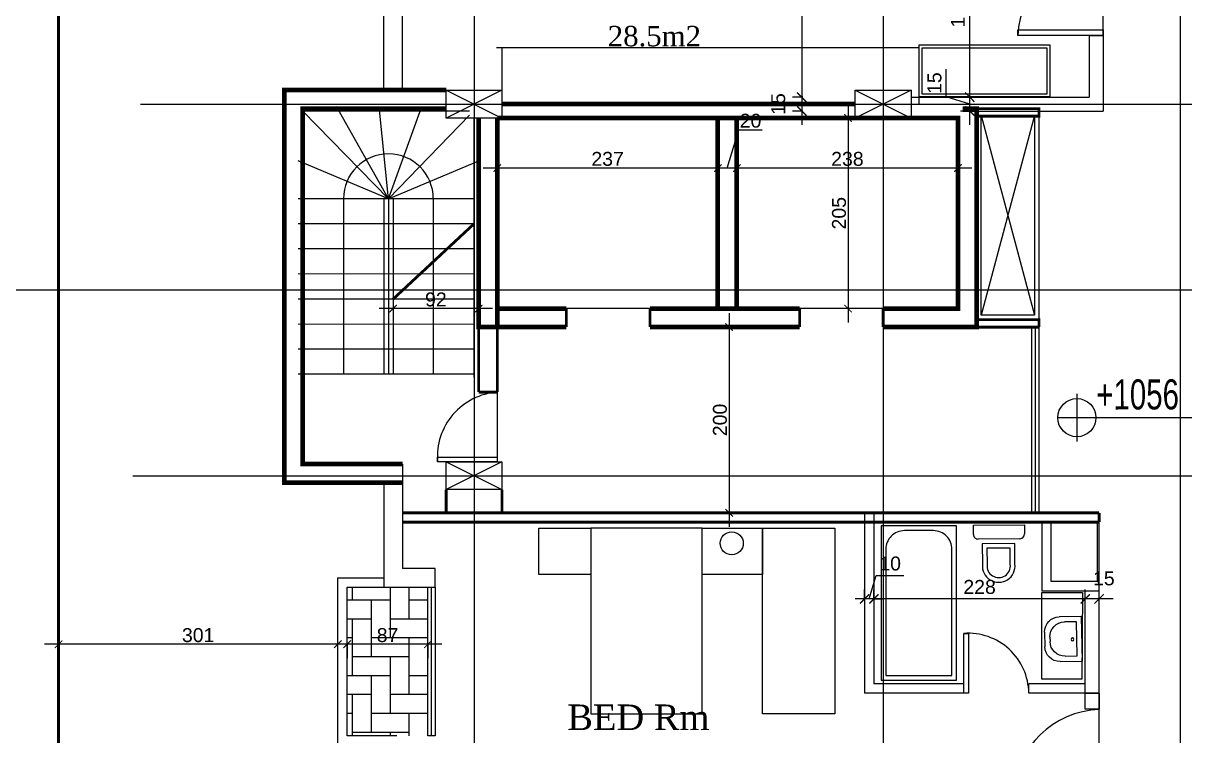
# Model space of a CAD drawing. Extents: x 250879 to 348495, y -51522 to -9360.
# Drawn here: x 302470 to 303721, y -42452 to -41685 of the extents above; entities that cross this region are included whole.
import ezdxf

# ---------------------------------------------------------------- set-up
doc = ezdxf.new("R2010")
doc.units = 0
doc.layers.get('0').update_dxf_attribs({"linetype": 'CONTINUOUS'})
doc.layers.get('DEFPOINTS').update_dxf_attribs({"color": 9, "linetype": 'CONTINUOUS'})
for name, color, linetype in [('AXIS', 1, 'CONTINUOUS'), ('COLUMN', 5, 'CONTINUOUS'), ('FURNITURE', 4, 'CONTINUOUS'), ('HATCH', 8, 'CONTINUOUS'), ('TEXT', 3, 'CONTINUOUS'), ('WALL', 7, 'CONTINUOUS'), ('WALL1', 2, 'CONTINUOUS')]:
    doc.layers.add(name, color=color, linetype=linetype)
doc.styles.get("Standard").update_dxf_attribs({"font": 'sanss___.ttf', "height": 15})
doc.styles.add('style2', font='romantic.ttf', dxfattribs={"height": 50})
doc.dimstyles.get("Standard").update_dxf_attribs({"dimtxt": 15, "dimasz": 10, "dimexe": 10, "dimexo": 30, "dimgap": 5, "dimtad": 1, "dimdec": 0, "dimdsep": 46, "dimtxsty": 'Standard', "dimblk1": 'ARCHTICK', "dimblk2": 'ARCHTICK', "dimsah": 1, "dimcen": 2.5, "dimdle": 15, "dimclrd": 3, "dimclre": 3, "dimclrt": 3, "dimazin": 0, "dimtfac": 1, "dimtdec": 0, "dimtmove": 2, "dimatfit": 2, "dimldrblk": 'ARCHTICK', "dimfxl": 1.0455, "dimfxlon": 1, "dimtolj": 1, "dimtzin": 0, "dimarcsym": 0})
doc.dimstyles.new('STANDARD$0', dxfattribs={"dimscale": 0, "dimtxt": 12, "dimasz": 8, "dimexe": 15, "dimexo": 0.0625, "dimgap": 2, "dimtad": 1, "dimdec": 0, "dimzin": 0, "dimdsep": 46, "dimtxsty": 'Standard', "dimblk1": 'ARCHTICK', "dimblk2": 'ARCHTICK', "dimsah": 1, "dimcen": 0.09, "dimdle": 15, "dimclrd": 3, "dimclre": 3, "dimclrt": 3, "dimazin": 0, "dimtfac": 1, "dimtdec": 0, "dimtofl": 0, "dimtmove": 1, "dimatfit": 3, "dimldrblk": 'ARCHTICK', "dimfxl": 1.0455, "dimfxlon": 1, "dimtolj": 1, "dimtzin": 0, "dimarcsym": 0})

# ---------------------------------------------------------------- blocks, each defined once
blk = doc.blocks.new('_ARCHTICK')
at = {"color": 0, "linetype": 'ByBlock', "const_width": 0.15}
blk.add_lwpolyline([(-0.5, -0.5), (0.5, 0.5)], dxfattribs=at)
blk = doc.blocks.new('*D2072')
at = {"layer": 'DEFPOINTS', "color": 0, "linetype": 'ByBlock', "ltscale": 3, "transparency": 16777216}
for p in [(303489.2, -41764.5), (303489.4, -41764.5), (303489.4, -41779.5)]:
    blk.add_point(p, dxfattribs=at)
at = {"layer": 'WALL1', "color": 3, "linetype": 'ByBlock', "lineweight": -2, "ltscale": 3, "transparency": 16777216}
for p, q in [((303464, -41764.4), (303464, -41734.5)), ((303489.2, -41794.5), (303489.2, -41749.5)), ((303489.2, -41772), (303464, -41764.4)), ((303489.2, -41764.5), (303479.2, -41764.5)), ((303489.2, -41779.5), (303479.2, -41779.5))]:
    blk.add_line(p, q, dxfattribs=at)
at = {"layer": 'WALL1', "color": 3, "linetype": 'ByBlock', "lineweight": -2, "ltscale": 3, "transparency": 16777216, "xscale": 10, "yscale": 10, "zscale": 10}
for p, rotation in [((303489.2, -41764.5), 90), ((303489.2, -41779.5), 270)]:
    blk.add_blockref('_ARCHTICK', p, dxfattribs=dict(at, rotation=rotation))
at = {"layer": 'WALL1', "color": 3, "linetype": 'ByBlock', "ltscale": 3, "transparency": 16777216, "insert": (303451.3, -41749.5), "char_height": 15, "attachment_point": 5, "rotation": 90}
blk.add_mtext('\\A1;15', dxfattribs=at)
blk = doc.blocks.new('*D2073')
at = {"layer": 'DEFPOINTS', "color": 0, "linetype": 'ByBlock', "ltscale": 3, "transparency": 16777216}
for p in [(303460.3, -41579.6), (303489.2, -41579.6), (303489.4, -41764.5)]:
    blk.add_point(p, dxfattribs=at)
at = {"layer": 'WALL1', "color": 3, "linetype": 'ByBlock', "lineweight": -2, "ltscale": 3, "transparency": 16777216}
for p, q in [((303489.2, -41779.5), (303489.2, -41564.6)), ((303489.2, -41579.6), (303499.2, -41579.6)), ((303489.2, -41764.5), (303479.2, -41764.5))]:
    blk.add_line(p, q, dxfattribs=at)
at = {"layer": 'WALL1', "color": 3, "linetype": 'ByBlock', "lineweight": -2, "ltscale": 3, "transparency": 16777216, "xscale": 10, "yscale": 10, "zscale": 10}
for p, rotation in [((303489.2, -41579.6), 90), ((303489.2, -41764.5), 270)]:
    blk.add_blockref('_ARCHTICK', p, dxfattribs=dict(at, rotation=rotation))
at = {"layer": 'WALL1', "color": 3, "linetype": 'ByBlock', "ltscale": 3, "transparency": 16777216, "insert": (303476.5, -41672.1), "char_height": 15, "attachment_point": 5, "rotation": 90}
blk.add_mtext('\\A1;185', dxfattribs=at)
blk = doc.blocks.new('*D2092')
at = {"layer": 'DEFPOINTS', "color": 0, "linetype": 'ByBlock', "ltscale": 3, "transparency": 16777216}
for p in [(303328.9, -41379.5), (303308.3, -41764.5), (303345.5, -41764.5)]:
    blk.add_point(p, dxfattribs=at)
at = {"layer": 'WALL1', "color": 3, "linetype": 'ByBlock', "lineweight": -2, "ltscale": 3, "transparency": 16777216}
for p, q in [((303308.3, -41364.5), (303308.3, -41779.5)), ((303308.3, -41379.5), (303298.3, -41379.5)), ((303309.4, -41764.5), (303298.3, -41764.5))]:
    blk.add_line(p, q, dxfattribs=at)
at = {"layer": 'WALL1', "color": 3, "linetype": 'ByBlock', "lineweight": -2, "ltscale": 3, "transparency": 16777216, "xscale": 10, "yscale": 10, "zscale": 10}
for p, rotation in [((303308.3, -41379.5), 90), ((303308.3, -41764.5), 270)]:
    blk.add_blockref('_ARCHTICK', p, dxfattribs=dict(at, rotation=rotation))
at = {"layer": 'WALL1', "color": 3, "linetype": 'ByBlock', "ltscale": 3, "transparency": 16777216, "insert": (303295.6, -41572), "char_height": 15, "attachment_point": 5, "rotation": 90}
blk.add_mtext('\\A1;385', dxfattribs=at)
blk = doc.blocks.new('*D2093')
at = {"layer": 'DEFPOINTS', "color": 0, "linetype": 'ByBlock', "ltscale": 3, "transparency": 16777216}
for p in [(303345.5, -41764.5), (303308.3, -41779.5), (303345.5, -41779.5)]:
    blk.add_point(p, dxfattribs=at)
at = {"layer": 'WALL1', "color": 3, "linetype": 'ByBlock', "lineweight": -2, "ltscale": 3, "transparency": 16777216}
for p, q in [((303308.3, -41749.5), (303308.3, -41794.5)), ((303309.4, -41764.5), (303298.3, -41764.5)), ((303309.4, -41779.5), (303298.3, -41779.5))]:
    blk.add_line(p, q, dxfattribs=at)
at = {"layer": 'WALL1', "color": 3, "linetype": 'ByBlock', "lineweight": -2, "ltscale": 3, "transparency": 16777216, "xscale": 10, "yscale": 10, "zscale": 10}
for p, rotation in [((303308.3, -41764.5), 90), ((303308.3, -41779.5), 270)]:
    blk.add_blockref('_ARCHTICK', p, dxfattribs=dict(at, rotation=rotation))
at = {"layer": 'WALL1', "color": 3, "linetype": 'ByBlock', "ltscale": 3, "transparency": 16777216, "insert": (303283.1, -41772), "char_height": 15, "attachment_point": 5, "rotation": 90}
blk.add_mtext('\\A1;15', dxfattribs=at)
blk = doc.blocks.new('site77')
at = {"layer": 'WALL', "linetype": 'Continuous', "const_width": 3}
blk.add_lwpolyline([(159633.4, -32835.7), (157318.4, -32835.7), (157318.4, -36546.7), (159235.4, -36546.7)], dxfattribs=at)
blk = doc.blocks.new('*D2102')
at = {"layer": 'DEFPOINTS', "color": 0, "linetype": 'Continuous', "ltscale": 3, "transparency": 16777216}
for p in [(303348.2, -41787), (303358.2, -41992.1), (303375.3, -41992.1)]:
    blk.add_point(p, dxfattribs=at)
at = {"layer": 'WALL', "color": 3, "linetype": 'Continuous', "lineweight": -2, "ltscale": 3, "transparency": 16777216}
for p, q in [((303358.2, -41772), (303358.2, -42007.1)), ((303348.2, -41787), (303373.2, -41787)), ((303368.2, -41992.1), (303343.2, -41992.1))]:
    blk.add_line(p, q, dxfattribs=at)
at = {"layer": 'WALL', "color": 3, "linetype": 'Continuous', "lineweight": -2, "ltscale": 3, "transparency": 16777216, "xscale": 8, "yscale": 8, "zscale": 8}
for p, rotation in [((303358.2, -41787), 90), ((303358.2, -41992.1), 270)]:
    blk.add_blockref('_ARCHTICK', p, dxfattribs=dict(at, rotation=rotation))
at = {"layer": 'WALL', "color": 3, "linetype": 'Continuous', "ltscale": 3, "transparency": 16777216, "insert": (303348.5, -41889.5), "char_height": 15, "attachment_point": 5, "rotation": 90}
blk.add_mtext('\\A1;205', dxfattribs=at)
blk = doc.blocks.new('COLUMN')
at = {"layer": 'AXIS'}
for p, q in [((236924.7, -9644.3), (236984.7, -9674.3)), ((236984.7, -9644.3), (236924.7, -9674.3))]:
    blk.add_line(p, q, dxfattribs=at)
at = {"layer": 'COLUMN'}
blk.add_lwpolyline([(236924.7, -9644.3), (236984.7, -9644.3), (236984.7, -9674.3), (236924.7, -9674.3)], close=True, dxfattribs=at)
blk = doc.blocks.new('*D1635')
at = {"layer": 'DEFPOINTS', "color": 0, "linetype": 'Continuous', "transparency": 16777216}
for p in [(303230.1, -42012.1), (303230.1, -42212), (303230.1, -42212)]:
    blk.add_point(p, dxfattribs=at)
at = {"layer": 'WALL', "color": 3, "linetype": 'Continuous', "lineweight": -2, "transparency": 16777216}
for p, q in [((303230.1, -41997.1), (303230.1, -42227)), ((303230.1, -42012.1), (303215.1, -42012.1)), ((303230.1, -42212), (303215.1, -42212))]:
    blk.add_line(p, q, dxfattribs=at)
at = {"layer": 'WALL', "color": 3, "linetype": 'Continuous', "lineweight": -2, "transparency": 16777216, "xscale": 8, "yscale": 8, "zscale": 8}
for p, rotation in [((303230.1, -42012.1), 90), ((303230.1, -42212), 270)]:
    blk.add_blockref('_ARCHTICK', p, dxfattribs=dict(at, rotation=rotation))
at = {"layer": 'WALL', "color": 3, "linetype": 'Continuous', "transparency": 16777216, "insert": (303220.3, -42112), "char_height": 15, "attachment_point": 5, "rotation": 90}
blk.add_mtext('\\A1;200', dxfattribs=at)
blk = doc.blocks.new('HWB')
at = {"layer": 'FURNITURE'}
for p, q in [((-0.6, 0), (0, 0)), ((-0.6, -0.3), (-0.6, 0)), ((0, 0), (0, -0.3)), ((-0.53, -0.07), (-0.07, -0.07)), ((-0.53, -0.23), (-0.53, -0.07)), ((-0.07, -0.07), (-0.07, -0.23)), ((-0.27, -0.43), (-0.33, -0.43)), ((-0.2, -0.5), (-0.4, -0.5))]:
    blk.add_line(p, q, dxfattribs=at)
blk.add_circle((-0.306, -0.126), 0.0188, dxfattribs=at)
for centre, start, end in [((-0.4, -0.3), 180, 270), ((-0.33, -0.23), 180, 270), ((-0.27, -0.23), 270, 0), ((-0.2, -0.3), 270, 0)]:
    blk.add_arc(centre, 0.2, start, end, dxfattribs=at)
blk = doc.blocks.new('WC')
at = {"layer": 'FURNITURE'}
for p, q in [((0, 0), (0.55, 0)), ((0, -0.1), (0, 0)), ((0.55, 0), (0.55, -0.1)), ((0.5, -0.15), (0.05, -0.15)), ((0.094, -0.2), (0.094, -0.422)), ((0.444, -0.2), (0.094, -0.2)), ((0.144, -0.25), (0.144, -0.425)), ((0.394, -0.25), (0.144, -0.25)), ((0.394, -0.425), (0.394, -0.25)), ((0.444, -0.422), (0.444, -0.2))]:
    blk.add_line(p, q, dxfattribs=at)
for centre, radius, start, end in [((0.05, -0.1), 0.05, 180, 270), ((0.5, -0.1), 0.05, 270, 0), ((0.269, -0.441), 0.176, 173.8732, 6.1268), ((0.269, -0.441), 0.126, 172.7575, 7.2425)]:
    blk.add_arc(centre, radius, start, end, dxfattribs=at)
blk = doc.blocks.new('*D1636')
at = {"layer": 'DEFPOINTS', "color": 0, "linetype": 'ByBlock', "ltscale": 3, "transparency": 16777216}
for p in [(303613.5, -42304.6), (303613.5, -42322.2), (303628.5, -42320.2)]:
    blk.add_point(p, dxfattribs=at)
at = {"layer": 'WALL1', "color": 3, "linetype": 'ByBlock', "lineweight": -2, "ltscale": 3, "transparency": 16777216}
for p, q in [((303613.5, -42304.6), (303613.5, -42294.6)), ((303628.5, -42304.6), (303628.5, -42294.6)), ((303643.5, -42304.6), (303598.5, -42304.6))]:
    blk.add_line(p, q, dxfattribs=at)
at = {"layer": 'WALL1', "color": 3, "linetype": 'ByBlock', "lineweight": -2, "ltscale": 3, "transparency": 16777216, "xscale": 10, "yscale": 10, "zscale": 10, "rotation": 180}
blk.add_blockref('_ARCHTICK', (303613.5, -42304.6), dxfattribs=at)
at = {"layer": 'WALL1', "color": 3, "linetype": 'ByBlock', "lineweight": -2, "ltscale": 3, "transparency": 16777216, "xscale": 10, "yscale": 10, "zscale": 10}
blk.add_blockref('_ARCHTICK', (303628.5, -42304.6), dxfattribs=at)
at = {"layer": 'WALL1', "color": 3, "linetype": 'ByBlock', "ltscale": 3, "transparency": 16777216, "insert": (303633.6, -42282.6), "char_height": 15, "attachment_point": 5}
blk.add_mtext('\\A1;15', dxfattribs=at)
blk = doc.blocks.new('*D1637')
at = {"layer": 'DEFPOINTS', "color": 0, "linetype": 'ByBlock', "ltscale": 3, "transparency": 16777216}
for p in [(303386, -42304.6), (303386, -42327.3), (303613.5, -42322.2)]:
    blk.add_point(p, dxfattribs=at)
at = {"layer": 'WALL1', "color": 3, "linetype": 'ByBlock', "lineweight": -2, "ltscale": 3, "transparency": 16777216}
for p, q in [((303386, -42304.6), (303386, -42294.6)), ((303613.5, -42304.6), (303613.5, -42294.6)), ((303628.5, -42304.6), (303371, -42304.6))]:
    blk.add_line(p, q, dxfattribs=at)
at = {"layer": 'WALL1', "color": 3, "linetype": 'ByBlock', "lineweight": -2, "ltscale": 3, "transparency": 16777216, "xscale": 10, "yscale": 10, "zscale": 10, "rotation": 180}
blk.add_blockref('_ARCHTICK', (303386, -42304.6), dxfattribs=at)
at = {"layer": 'WALL1', "color": 3, "linetype": 'ByBlock', "lineweight": -2, "ltscale": 3, "transparency": 16777216, "xscale": 10, "yscale": 10, "zscale": 10}
blk.add_blockref('_ARCHTICK', (303613.5, -42304.6), dxfattribs=at)
at = {"layer": 'WALL1', "color": 3, "linetype": 'ByBlock', "ltscale": 3, "transparency": 16777216, "insert": (303499.8, -42291.8), "char_height": 15, "attachment_point": 5}
blk.add_mtext('\\A1;228', dxfattribs=at)
blk = doc.blocks.new('*D1638')
at = {"layer": 'DEFPOINTS', "color": 0, "linetype": 'ByBlock', "ltscale": 3, "transparency": 16777216}
for p in [(303376, -42304.6), (303376, -42327.3), (303386, -42327.3)]:
    blk.add_point(p, dxfattribs=at)
at = {"layer": 'WALL1', "color": 3, "linetype": 'ByBlock', "lineweight": -2, "ltscale": 3, "transparency": 16777216}
for p, q in [((303381, -42304.6), (303388.6, -42279.3)), ((303388.6, -42279.3), (303418.4, -42279.3)), ((303376, -42304.6), (303376, -42294.6)), ((303386, -42304.6), (303386, -42294.6)), ((303376, -42304.6), (303366, -42304.6)), ((303386, -42304.6), (303376, -42304.6)), ((303386, -42304.6), (303376, -42304.6)), ((303386, -42304.6), (303396, -42304.6))]:
    blk.add_line(p, q, dxfattribs=at)
at = {"layer": 'WALL1', "color": 3, "linetype": 'ByBlock', "lineweight": -2, "ltscale": 3, "transparency": 16777216, "xscale": 10, "yscale": 10, "zscale": 10}
blk.add_blockref('_ARCHTICK', (303376, -42304.6), dxfattribs=at)
at = {"layer": 'WALL1', "color": 3, "linetype": 'ByBlock', "lineweight": -2, "ltscale": 3, "transparency": 16777216, "xscale": 10, "yscale": 10, "zscale": 10, "rotation": 180}
blk.add_blockref('_ARCHTICK', (303386, -42304.6), dxfattribs=at)
at = {"layer": 'WALL1', "color": 3, "linetype": 'ByBlock', "ltscale": 3, "transparency": 16777216, "insert": (303403.5, -42266.6), "char_height": 15, "attachment_point": 5}
blk.add_mtext('\\A1;10', dxfattribs=at)
blk = doc.blocks.new('*D1639')
at = {"layer": 'DEFPOINTS', "color": 0, "linetype": 'Continuous', "transparency": 16777216}
for p in [(303238.5, -41835.1), (303238.5, -41840.9), (303476.6, -41835.1)]:
    blk.add_point(p, dxfattribs=at)
at = {"layer": 'WALL', "color": 3, "linetype": 'Continuous', "lineweight": -2, "transparency": 16777216}
for p, q in [((303491.6, -41840.9), (303223.5, -41840.9)), ((303238.5, -41839.8), (303238.5, -41855.9)), ((303476.6, -41839.8), (303476.6, -41855.9))]:
    blk.add_line(p, q, dxfattribs=at)
at = {"layer": 'WALL', "color": 3, "linetype": 'Continuous', "lineweight": -2, "transparency": 16777216, "xscale": 8, "yscale": 8, "zscale": 8, "rotation": 180}
blk.add_blockref('_ARCHTICK', (303238.5, -41840.9), dxfattribs=at)
at = {"layer": 'WALL', "color": 3, "linetype": 'Continuous', "lineweight": -2, "transparency": 16777216, "xscale": 8, "yscale": 8, "zscale": 8}
blk.add_blockref('_ARCHTICK', (303476.6, -41840.9), dxfattribs=at)
at = {"layer": 'WALL', "color": 3, "linetype": 'Continuous', "transparency": 16777216, "insert": (303357.5, -41831.1), "char_height": 15, "attachment_point": 5}
blk.add_mtext('\\A1;238', dxfattribs=at)
blk = doc.blocks.new('*D1640')
at = {"layer": 'DEFPOINTS', "color": 0, "linetype": 'Continuous', "transparency": 16777216}
for p in [(303218, -41840.9), (303238.5, -41835.1), (303218, -41861.4)]:
    blk.add_point(p, dxfattribs=at)
at = {"layer": 'WALL', "color": 3, "linetype": 'Continuous', "lineweight": -2, "transparency": 16777216}
for p, q in [((303228.2, -41840.9), (303240.6, -41799.7)), ((303240.6, -41799.7), (303265.8, -41799.7)), ((303218, -41841.9), (303218, -41825.9)), ((303253.5, -41840.9), (303203, -41840.9)), ((303238.5, -41839.8), (303238.5, -41855.9))]:
    blk.add_line(p, q, dxfattribs=at)
at = {"layer": 'WALL', "color": 3, "linetype": 'Continuous', "lineweight": -2, "transparency": 16777216, "xscale": 8, "yscale": 8, "zscale": 8, "rotation": 180}
blk.add_blockref('_ARCHTICK', (303218, -41840.9), dxfattribs=at)
at = {"layer": 'WALL', "color": 3, "linetype": 'Continuous', "lineweight": -2, "transparency": 16777216, "xscale": 8, "yscale": 8, "zscale": 8}
blk.add_blockref('_ARCHTICK', (303238.5, -41840.9), dxfattribs=at)
at = {"layer": 'WALL', "color": 3, "linetype": 'Continuous', "transparency": 16777216, "insert": (303253.2, -41790), "char_height": 15, "attachment_point": 5}
blk.add_mtext('\\A1;20', dxfattribs=at)
blk = doc.blocks.new('*D1641')
at = {"layer": 'DEFPOINTS', "color": 0, "linetype": 'Continuous', "transparency": 16777216}
for p in [(302980.5, -41840.9), (302980.5, -41846.7), (303218, -41861.4)]:
    blk.add_point(p, dxfattribs=at)
at = {"layer": 'WALL', "color": 3, "linetype": 'Continuous', "lineweight": -2, "transparency": 16777216}
for p, q in [((302980.5, -41841.9), (302980.5, -41825.9)), ((303218, -41841.9), (303218, -41825.9)), ((303233, -41840.9), (302965.5, -41840.9))]:
    blk.add_line(p, q, dxfattribs=at)
at = {"layer": 'WALL', "color": 3, "linetype": 'Continuous', "lineweight": -2, "transparency": 16777216, "xscale": 8, "yscale": 8, "zscale": 8, "rotation": 180}
blk.add_blockref('_ARCHTICK', (302980.5, -41840.9), dxfattribs=at)
at = {"layer": 'WALL', "color": 3, "linetype": 'Continuous', "lineweight": -2, "transparency": 16777216, "xscale": 8, "yscale": 8, "zscale": 8}
blk.add_blockref('_ARCHTICK', (303218, -41840.9), dxfattribs=at)
at = {"layer": 'WALL', "color": 3, "linetype": 'Continuous', "transparency": 16777216, "insert": (303099.3, -41831.1), "char_height": 15, "attachment_point": 5}
blk.add_mtext('\\A1;237', dxfattribs=at)
blk = doc.blocks.new('*D1662')
at = {"layer": 'DEFPOINTS', "color": 0, "linetype": 'Continuous', "transparency": 16777216}
for p in [(302508.2, -42353.4), (302508.2, -42379.5), (302808.9, -42371.9)]:
    blk.add_point(p, dxfattribs=at)
at = {"layer": 'WALL', "color": 3, "linetype": 'Continuous', "lineweight": -2, "transparency": 16777216}
for p, q in [((302508.2, -42354.5), (302508.2, -42338.4)), ((302808.9, -42354.5), (302808.9, -42338.4)), ((302823.9, -42353.4), (302493.2, -42353.4))]:
    blk.add_line(p, q, dxfattribs=at)
at = {"layer": 'WALL', "color": 3, "linetype": 'Continuous', "lineweight": -2, "transparency": 16777216, "xscale": 8, "yscale": 8, "zscale": 8, "rotation": 180}
blk.add_blockref('_ARCHTICK', (302508.2, -42353.4), dxfattribs=at)
at = {"layer": 'WALL', "color": 3, "linetype": 'Continuous', "lineweight": -2, "transparency": 16777216, "xscale": 8, "yscale": 8, "zscale": 8}
blk.add_blockref('_ARCHTICK', (302808.9, -42353.4), dxfattribs=at)
at = {"layer": 'WALL', "color": 3, "linetype": 'Continuous', "transparency": 16777216, "insert": (302658.5, -42343.7), "char_height": 15, "attachment_point": 5}
blk.add_mtext('\\A1;301', dxfattribs=at)
blk = doc.blocks.new('*D1663')
at = {"layer": 'DEFPOINTS', "color": 0, "linetype": 'Continuous', "transparency": 16777216}
for p in [(302868.3, -41972.1), (302868.3, -41992.1), (302960.5, -41992.1)]:
    blk.add_point(p, dxfattribs=at)
at = {"layer": 'WALL', "color": 3, "linetype": 'Continuous', "lineweight": -2, "transparency": 16777216}
for p, q in [((302960.5, -41992.1), (302960.5, -41977.1)), ((302975.5, -41992.1), (302853.3, -41992.1)), ((302868.3, -41991), (302868.3, -42007.1))]:
    blk.add_line(p, q, dxfattribs=at)
at = {"layer": 'WALL', "color": 3, "linetype": 'Continuous', "lineweight": -2, "transparency": 16777216, "xscale": 8, "yscale": 8, "zscale": 8, "rotation": 180}
blk.add_blockref('_ARCHTICK', (302868.3, -41992.1), dxfattribs=at)
at = {"layer": 'WALL', "color": 3, "linetype": 'Continuous', "lineweight": -2, "transparency": 16777216, "xscale": 8, "yscale": 8, "zscale": 8}
blk.add_blockref('_ARCHTICK', (302960.5, -41992.1), dxfattribs=at)
at = {"layer": 'WALL', "color": 3, "linetype": 'Continuous', "transparency": 16777216, "insert": (302914.4, -41982.4), "char_height": 15, "attachment_point": 5}
blk.add_mtext('\\A1;92', dxfattribs=at)
blk = doc.blocks.new('*D1767')
at = {"layer": 'DEFPOINTS', "color": 0, "linetype": 'Continuous', "transparency": 16777216}
for p in [(302818.9, -42340.2), (302818.9, -42353.4), (302905.9, -42346.9)]:
    blk.add_point(p, dxfattribs=at)
at = {"layer": 'WALL', "color": 3, "linetype": 'Continuous', "lineweight": -2, "transparency": 16777216}
for p, q in [((302920.9, -42353.4), (302803.9, -42353.4)), ((302818.9, -42352.4), (302818.9, -42368.4)), ((302905.9, -42352.4), (302905.9, -42368.4))]:
    blk.add_line(p, q, dxfattribs=at)
at = {"layer": 'WALL', "color": 3, "linetype": 'Continuous', "lineweight": -2, "transparency": 16777216, "xscale": 8, "yscale": 8, "zscale": 8, "rotation": 180}
blk.add_blockref('_ARCHTICK', (302818.9, -42353.4), dxfattribs=at)
at = {"layer": 'WALL', "color": 3, "linetype": 'Continuous', "lineweight": -2, "transparency": 16777216, "xscale": 8, "yscale": 8, "zscale": 8}
blk.add_blockref('_ARCHTICK', (302905.9, -42353.4), dxfattribs=at)
at = {"layer": 'WALL', "color": 3, "linetype": 'Continuous', "transparency": 16777216, "insert": (302862.4, -42343.7), "char_height": 15, "attachment_point": 5}
blk.add_mtext('\\A1;87', dxfattribs=at)

msp = doc.modelspace()

# ---------------------------------------------------------------- hatches: boundary and pattern name
at = {"layer": 'AXIS'}
h = msp.add_hatch(dxfattribs=at)
h.set_pattern_fill('AR-HBONE', color=256, scale=0.2, angle=45, style=0)
h.set_pattern_definition([(90, (541483.177, -31312.577), (20.32, 20.32), [60.96, -20.32]), (7e-15, (541483.177, -31292.257), (20.32, 20.32), [60.96, -20.32])])
h.paths.add_polyline_path([(302818.90273, -42291.91587), (302818.90273, -42451.91587), (302905.87616, -42451.91587), (302905.87616, -42291.91587)])

# ---------------------------------------------------------------- linework, layer by layer
for p, q in [((302955.53404, -39780.65994), (302955.53404, -43803.29107)), ((303396.01092, -39780.65994), (303396.01092, -43810.85677)), ((303716.17038, -43962.01043), (303716.17038, -40045.9819)), ((302596.46236, -41771.99817), (304937.55155, -41771.99817)), ((285747.17429, -41972.08046), (334477.223, -41972.08046)), ((301468.51916, -41972.08046), (305520.20037, -41972.08046)), ((302588.1666, -42171.99817), (304937.55155, -42171.99817))]:
    msp.add_line(p, q, dxfattribs=at)
at = {"layer": 'FURNITURE'}
for p, q in [((303632.80672, -41698.04206), (303540.84337, -41698.04206)), ((303434.80672, -41711.49817), (302979.80672, -41711.49817)), ((303144.86925, -41992.08046), (303054.86925, -41992.08046)), ((303396.01092, -41992.08046), (303306.01092, -41992.08046)), ((303628.53404, -42406.04206), (303608.53404, -42406.04206)), ((303628.53404, -42406.04206), (303608.53404, -42406.04206)), ((303628.53404, -42406.04206), (303608.53404, -42406.04206)), ((303628.53404, -42406.04206), (303608.53404, -42406.04206))]:
    msp.add_line(p, q, dxfattribs=at)
at = {"layer": 'FURNITURE', "ltscale": 3}
for p, q in [((302771.10292, -41779.49817), (302863.31848, -41873.85807)), ((302863.31848, -41873.85807), (302807.39373, -41774.49817)), ((302863.31848, -41873.85807), (302853.31848, -41774.49817)), ((302863.31848, -41873.85807), (302899.24323, -41774.49817)), ((302950.53404, -41784.1139), (302863.31848, -41873.85807)), ((302863.31848, -41873.85807), (302766.10292, -41833.02764)), ((302863.31848, -41873.85807), (302960.53404, -41833.02764)), ((302955.53404, -41873.85807), (302766.10292, -41873.85807)), ((302858.31848, -41873.85807), (302858.31848, -42062.85807)), ((302863.31848, -41873.85807), (302863.31848, -42062.85807)), ((302868.31848, -41873.85807), (302868.31848, -42062.85807)), ((302955.53404, -41900.85807), (302766.10292, -41900.85807)), ((302955.53404, -41927.85807), (302766.10292, -41927.85807)), ((302955.53404, -41955.09556), (302766.10292, -41954.85807)), ((302955.53404, -41982.09556), (302766.10292, -41981.85807)), ((302955.53404, -42009.09556), (302766.10292, -42008.85807)), ((302955.53404, -42035.85807), (302766.10292, -42035.85807)), ((302955.53404, -42062.85807), (302766.10292, -42062.85807)), ((302980.53404, -42082.08046), (302980.53404, -42156.99817))]:
    msp.add_line(p, q, dxfattribs=at)
at = {"layer": 'FURNITURE', "flags": 128}
msp.add_lwpolyline([(303632.80672, -41698.04206), (303540.84337, -41698.04206), (303540.84337, -41692.04206), (303632.80672, -41692.04206), (303632.80672, -41698.04206)], dxfattribs=at)
at = {"layer": 'FURNITURE'}
for points in [[(303434.80672, -41711.49817), (302985.53404, -41711.49817), (302985.53404, -41771.99817), (303434.80672, -41771.99817)], [(303434.80672, -41764.3782), (303434.80672, -41708.3782), (303575.3489, -41708.3782), (303575.3489, -41764.3782)], [(303563.77056, -42004.08046), (303496.59673, -42004.08046), (303496.59673, -41779.49817), (303563.77056, -41779.49817)], [(303558.77056, -41999.08046), (303501.59673, -41999.08046), (303501.59673, -41784.49817), (303558.77056, -41784.49817)], [(303025.41207, -42278.40175), (303025.41207, -42228.40175), (303081.11142, -42228.40175), (303081.11142, -42278.40175)], [(303475.05387, -42226.14196), (303393.84595, -42226.14196), (303393.84595, -42392.14814), (303475.05387, -42392.14814)]]:
    msp.add_lwpolyline(points, close=True, dxfattribs=at)
for points in [[(303437.80672, -41761.3782), (303437.80672, -41711.3782), (303572.3489, -41711.3782), (303572.3489, -41761.3782), (303437.80672, -41761.3782)], [(303555.77056, -42012.08046), (303555.77056, -42211.99817)], [(303559.77056, -42012.08046), (303559.77056, -42211.99817)], [(303563.77056, -42012.08046), (303563.77056, -42211.99817)], [(303628.53404, -42285.77484), (303628.53404, -42211.99817)], [(303626.53404, -42221.99817), (303626.53404, -42285.77484), (303628.53404, -42285.77484)]]:
    msp.add_lwpolyline(points, dxfattribs=at)
at = {"layer": 'FURNITURE', "linetype": 'Continuous', "flags": 128}
for points in [[(302980.53404, -42156.99817), (302916.22872, -42156.99817), (302916.22872, -42151.99817), (302980.53404, -42151.99817), (302980.53404, -42156.99817)], [(303482.80494, -42406.04206), (303482.80494, -42341.73674), (303487.80494, -42341.73674), (303487.80494, -42406.04206), (303482.80494, -42406.04206)]]:
    msp.add_lwpolyline(points, dxfattribs=at)
at = {"layer": 'FURNITURE', "linetype": 'Continuous'}
for points in [[(303201.11142, -42428.40175), (303201.11142, -42228.40175), (303081.11142, -42228.40175), (303081.11142, -42428.40175), (303201.11142, -42428.40175)], [(303201.11142, -42228.40175), (303266.11142, -42228.40175), (303266.11142, -42278.40175), (303201.11142, -42278.40175), (303201.11142, -42228.40175)], [(303266.11142, -42428.40175), (303266.11142, -42228.40175), (303344.11142, -42228.40175), (303344.11142, -42428.40175), (303266.11142, -42428.40175)]]:
    msp.add_lwpolyline(points, dxfattribs=at)
at = {"layer": 'FURNITURE'}
msp.add_lwpolyline([(303450.05387, -42231.14196), (303418.84595, -42231.14196, 0.4142135624), (303398.84595, -42251.14196), (303398.84595, -42387.14814), (303470.05387, -42387.14814), (303470.05387, -42251.14196, 0.4142135624)], format="xyb", close=True, dxfattribs=at)
at = {"layer": 'FURNITURE', "ltscale": 3}
for points in [[(302858.53404, -42461.91587), (302808.90273, -42461.91587), (302808.90273, -42281.91587), (302858.53404, -42281.91587)], [(302872.2051, -42451.91587), (302818.90273, -42451.91587), (302818.90273, -42291.91587), (302872.2051, -42291.91587), (302872.2051, -42291.91587)]]:
    msp.add_lwpolyline(points, dxfattribs=at)
msp.add_lwpolyline([(302905.87616, -42291.91587), (302913.53404, -42291.91587), (302913.53404, -42451.91587), (302905.87616, -42451.91587)], close=True, dxfattribs=at)
at = {"layer": 'FURNITURE', "linetype": 'Continuous'}
msp.add_lwpolyline([(303610.71384, -42297.61069), (303610.06621, -42391.15539), (303566.86335, -42391.15539), (303566.70793, -42297.61069)], close=True, dxfattribs=at)
at = {"layer": 'FURNITURE'}
for centre in [(303636.28759, -41703.58363), (303632.01491, -42519.16141)]:
    msp.add_arc(centre, 95.60496, 92.08653555, 176.67709067, dxfattribs=at)
at = {"layer": 'FURNITURE', "linetype": 'Continuous'}
for centre, radius, start, end in [((302985.699, -42151.57075), 69.68197, 94.25077415, 184.4672031), ((303487.47366, -42406.90673), 65.337, 0.75827056, 94.09762019), ((303487.47366, -42406.90673), 65.337, 0.75827056, 94.09762019), ((303487.47366, -42406.90673), 65.337, 0.75827056, 94.09762019)]:
    msp.add_arc(centre, radius, start, end, dxfattribs=at)
at = {"layer": 'HATCH', "linetype": 'ByBlock', "ltscale": 3}
for p, q in [((302979.80672, -42171.99817), (303397.80672, -42171.99817)), ((302979.80672, -42171.99817), (303397.80672, -42171.99817)), ((303628.53404, -42586.99817), (303628.53404, -42406.04206))]:
    msp.add_line(p, q, dxfattribs=at)
at = {"layer": 'HATCH', "color": 2, "linetype": 'ByBlock', "ltscale": 3}
msp.add_circle((303232.95633, -42244.76648), 12.3914, dxfattribs=at)
at = {"layer": 'WALL', "ltscale": 3}
for p, q in [((303632.80672, -41692.04206), (303632.80672, -41779.49817)), ((303617.80672, -41698.04206), (303617.80672, -41764.49817)), ((302865.53404, -41756.99817), (302955.53404, -41756.99817)), ((303426.01092, -41764.49817), (303617.80672, -41764.49817)), ((303437.80672, -41764.49817), (303572.3489, -41764.49817)), ((302985.53404, -41771.99817), (303366.01092, -41771.99817)), ((303481.59673, -41779.49817), (303632.80672, -41779.49817)), ((303493.39253, -41779.49817), (303587.73327, -41779.49817)), ((303376.01092, -42211.99817), (303376.01092, -42406.04206)), ((303386.01092, -42211.99817), (303386.01092, -42396.04206)), ((303628.53404, -42406.04206), (303628.53404, -42211.99817)), ((303628.53404, -42391.04206), (303628.53404, -42211.99817)), ((303613.53404, -42396.04206), (303613.53404, -42295.77484)), ((303613.53404, -42406.04206), (303613.53404, -42297.61069)), ((303482.80494, -42406.04206), (303482.80494, -42391.04206)), ((303482.80494, -42406.04206), (303482.80494, -42391.04206)), ((303482.80494, -42406.04206), (303482.80494, -42391.04206)), ((303482.80494, -42406.04206), (303376.01092, -42406.04206)), ((303482.80494, -42396.04206), (303386.01092, -42396.04206)), ((303613.53404, -42396.04206), (303552.80494, -42396.04206)), ((303628.53404, -42406.04206), (303552.80494, -42406.04206))]:
    msp.add_line(p, q, dxfattribs=at)
at = {"layer": 'WALL', "linetype": 'Continuous'}
for p, q in [((303558.77056, -41784.49817), (303501.59673, -41999.08046)), ((303501.59673, -41784.49817), (303558.77056, -41999.08046)), ((302815.02842, -41873.85807), (302815.02842, -42062.85807)), ((302911.60854, -41873.85807), (302911.60854, -42062.85807)), ((303604.56566, -42083.84499), (303604.56566, -42135.24954)), ((303584.03892, -42109.54727), (303729.98735, -42109.54727)), ((302913.53404, -42291.91587), (302913.53404, -42271.91587)), ((303552.80494, -42406.04206), (303552.80494, -42396.04206)), ((303628.53404, -42406.04206), (303608.53404, -42406.04206)), ((303628.53404, -42406.04206), (303608.53404, -42406.04206)), ((303628.53404, -42406.04206), (303608.53404, -42406.04206)), ((303628.53404, -42406.04206), (303608.53404, -42406.04206))]:
    msp.add_line(p, q, dxfattribs=at)
at = {"layer": 'WALL', "linetype": 'Continuous', "ltscale": 3}
for points in [[(302858.53404, -41756.99817), (302858.53404, -41652.24505)], [(302878.53404, -41756.99817), (302878.53404, -41672.24505)], [(302950.53404, -41779.49817), (302771.10292, -41779.49817), (302771.10292, -42159.49817), (302878.53404, -42159.49817)], [(302955.53404, -42065.87898), (302955.53404, -41786.99817)], [(302960.53404, -42065.87898), (302960.53404, -41786.99817)], [(302878.53404, -42159.49817), (302878.53404, -42271.91587)], [(302858.53404, -42179.49817), (302858.53404, -42291.91587)], [(302913.53404, -42271.91587), (302878.53404, -42271.91587)], [(302858.53404, -42291.91587), (302878.53404, -42291.91587), (302913.53404, -42291.91587)]]:
    msp.add_lwpolyline(points, dxfattribs=at)
at = {"layer": 'WALL', "linetype": 'Continuous', "ltscale": 3, "const_width": 5}
for points in [[(302925.53404, -41756.99817), (302751.10292, -41756.99817), (302751.10292, -42179.49817), (302878.53404, -42179.49817)], [(302985.53404, -41771.99817), (303366.01092, -41771.99817)], [(302925.53404, -41776.99817), (302771.10292, -41776.99817), (302771.10292, -42159.49817), (302878.53404, -42159.49817)], [(303481.59673, -41776.99817), (303496.59673, -41776.99817), (303496.59673, -42012.08046), (303396.01092, -42012.08046)], [(303054.86925, -42012.08046), (302960.53404, -42012.08046), (302960.53404, -41786.99817)], [(302980.53404, -41786.99817), (302980.53404, -42012.08046)], [(302980.53404, -41786.99817), (303476.59673, -41786.99817), (303476.59673, -41992.08046), (303396.01092, -41992.08046)], [(303054.86925, -41992.08046), (302980.53404, -41992.08046), (302980.53404, -41786.99817)], [(303217.96945, -41786.99817), (303217.96945, -41992.08046)], [(303238.37613, -41786.99817), (303238.37613, -41992.08046)], [(303306.01092, -41992.08046), (303144.86925, -41992.08046)], [(303306.01092, -42012.08046), (303144.86925, -42012.08046)]]:
    msp.add_lwpolyline(points, dxfattribs=at)
at = {"layer": 'WALL', "linetype": 'Continuous', "const_width": 3}
for points in [[(303496.59673, -41784.99817), (303563.77056, -41784.99817), (303563.77056, -41776.99817), (303496.59673, -41776.99817)], [(302955.53404, -41900.85807), (302868.31848, -41981.98532)], [(303054.86925, -41992.08046), (303054.86925, -42012.08046)], [(303144.86925, -41992.08046), (303144.86925, -42012.08046)], [(303306.01092, -41992.08046), (303306.01092, -42012.08046)], [(303396.01092, -41992.08046), (303396.01092, -42012.08046)], [(302960.53404, -42012.08046), (302960.53404, -42082.08046)], [(302980.53404, -42012.08046), (302980.53404, -42082.08046)], [(303496.59673, -42012.08046), (303563.77056, -42012.08046)], [(302980.53404, -42082.08046), (302960.53404, -42082.08046)], [(302925.53404, -42186.99817), (302925.53404, -42211.99817)], [(302985.53404, -42186.99817), (302985.53404, -42211.99817)], [(302878.53404, -42211.99817), (303628.53404, -42211.99817)], [(303628.53404, -42211.99817), (303628.53404, -42221.99817)], [(302878.53404, -42221.99817), (303628.53404, -42221.99817)]]:
    msp.add_lwpolyline(points, dxfattribs=at)
at = {"layer": 'WALL', "color": 6, "linetype": 'Continuous', "const_width": 3}
for points in [[(303555.77056, -41784.99817), (303496.59673, -41784.99817)], [(303563.77056, -42012.08046), (303563.77056, -42004.08046), (303496.59673, -42004.08046)], [(303555.77056, -42012.08046), (303496.59673, -42012.08046)]]:
    msp.add_lwpolyline(points, dxfattribs=at)
at = {"layer": 'WALL', "ltscale": 3}
msp.add_lwpolyline([(303566.73603, -42221.99817), (303566.73603, -42295.77484), (303628.53404, -42295.77484), (303628.53404, -42285.77484), (303576.70793, -42285.77484), (303576.70793, -42221.99817)], dxfattribs=at)
at = {"layer": 'WALL', "linetype": 'Continuous'}
msp.add_lwpolyline([(303613.53404, -42406.04206), (303628.53404, -42406.04206), (303628.53404, -42423.20258), (303613.53404, -42423.20258)], close=True, dxfattribs=at)
msp.add_circle((303604.56566, -42109.54727), 20.52674, dxfattribs=at)
msp.add_arc((302863.31848, -41873.85807), 48.29006, 0, 180, dxfattribs=at)
at = {"layer": 'WALL1', "linetype": 'ByBlock', "ltscale": 3}
for p, q in [((303632.80672, -41698.04206), (303632.80672, -41608.04206)), ((303617.80672, -41698.04206), (303632.80672, -41698.04206))]:
    msp.add_line(p, q, dxfattribs=at)
at = {"layer": 'WALL1'}
msp.add_line((302909.7051, -42451.91587), (302909.7051, -42291.91587), dxfattribs=at)

# ---------------------------------------------------------------- block references
at = {"layer": 'FURNITURE'}
for name, p, xscale, yscale, zscale, rotation in [('WC', (303493.08842, -42225.2754), 99.99999999999223, 99.99999999999223, 99.99999999999223, 0.5476615298056212), ('HWB', (303609.52881, -42323.47467), -79.99999999999659, 80, 80, 271.1202653578057)]:
    msp.add_blockref(name, p, dxfattribs=dict(at, xscale=xscale, yscale=yscale, zscale=zscale, rotation=rotation))
at = {"layer": 'WALL', "linetype": 'Continuous'}
for name, p in [('site77', (145189.77145, -7501.14005)), ('COLUMN', (66000.83456, -32112.74165)), ('COLUMN', (66441.31144, -32112.74165)), ('COLUMN', (66000.83456, -32512.74165))]:
    msp.add_blockref(name, p, dxfattribs=at)

# ---------------------------------------------------------------- texts
at = {"layer": 'TEXT', "width": 0.7}
msp.add_text('+1056', height=32.4, rotation=0.12694545, dxfattribs=at).set_placement((303625.50731, -42100.8103))
at = {"layer": 'TEXT', "style": 'style2'}
for s, insert, char_height, width, attachment_point in [('28.5m2', (303099.49098, -41687.88041), 21.952, 364.57448, 1), ('BED Rm', (303208.99088, -42445.82878), 27.44, 455.7181, 9)]:
    msp.add_mtext(s, dxfattribs=dict(at, insert=insert, char_height=char_height, width=width, attachment_point=attachment_point))

# ---------------------------------------------------------------- dimensions: what is measured, and where the dimension line sits
at = {"layer": 'WALL', "linetype": 'Continuous'}
for base, p1, p2, picture, middle in [((303217.96945, -41840.87751), (303238.46253, -41835.06326), (303217.96945, -41861.3627), '*D1640', (303242.56969, -41789.97216)), ((302980.53404, -41840.87751), (303217.96945, -41861.3627), (302980.53404, -41846.65548), '*D1641', (303099.25174, -41831.14088)), ((303238.46253, -41840.87751), (303476.59673, -41835.06326), (303238.46253, -41835.06326), '*D1639', (303357.52963, -41831.14088)), ((302868.31848, -41992.08046), (302960.53404, -41992.08046), (302868.31848, -41972.08046), '*D1663', (302914.42626, -41982.35412)), ((302508.18967, -42353.43254), (302808.90273, -42371.91587), (302508.18967, -42379.50524), '*D1662', (302658.5462, -42343.69591)), ((302818.90273, -42353.43254), (302905.87616, -42346.89067), (302818.90273, -42340.23487), '*D1767', (302862.38945, -42343.7062))]:
    dim = msp.add_linear_dim(base=base, p1=p1, p2=p2, dimstyle='STANDARD$0', override={"dimscale": 1}, dxfattribs=at)
    dim.commit()
    dim.dimension.update_dxf_attribs({"geometry": picture, "text_midpoint": middle})
at = {"layer": 'WALL', "linetype": 'Continuous', "ltscale": 3}
dim = msp.add_linear_dim(base=(303358.21777, -41992.08046), p1=(303348.1707, -41786.99817), p2=(303375.27794, -41992.08046), angle=90, dimstyle='STANDARD$0', override={"dimscale": 1, "dimfxl": 10}, dxfattribs=at)
dim.commit()
dim.dimension.update_dxf_attribs({"geometry": '*D2102', "text_midpoint": (303348.49143, -41889.53931)})
at = {"layer": 'WALL', "linetype": 'Continuous'}
dim = msp.add_linear_dim(base=(303230.06077, -42211.99817), p1=(303230.06077, -42012.08046), p2=(303230.06077, -42211.99817), angle=90, dimstyle='STANDARD$0', override={"dimscale": 1}, dxfattribs=at)
dim.commit()
dim.dimension.update_dxf_attribs({"geometry": '*D1635', "text_midpoint": (303220.33444, -42112.03931)})
at = {"layer": 'WALL1', "linetype": 'ByBlock', "ltscale": 3}
for base, p1, p2, picture, middle in [((303308.34756, -41764.49817), (303328.89865, -41379.49817), (303345.49484, -41764.49817), '*D2092', (303295.61093, -41571.99817)), ((303308.34756, -41779.49817), (303345.49484, -41764.49817), (303345.49484, -41779.49817), '*D2093', (303283.12122, -41771.99817))]:
    dim = msp.add_linear_dim(base=base, p1=p1, p2=p2, angle=90, dimstyle='Standard', dxfattribs=at)
    dim.commit()
    dim.dimension.update_dxf_attribs({"geometry": picture, "text_midpoint": middle})
for base, p1, p2, angle, picture, middle in [((303489.21856, -41579.60978), (303489.35866, -41764.49817), (303460.2836, -41579.60978), 90, '*D2073', (303476.49222, -41672.05397)), ((303489.21856, -41764.49817), (303489.35866, -41779.49817), (303489.35866, -41764.49817), 90, '*D2072', (303451.26588, -41759.43027)), ((303376.01092, -42304.56859), (303386.01092, -42327.25581), (303376.01092, -42327.25581), 180, '*D1638', (303393.57882, -42266.61591)), ((303386.01092, -42304.56859), (303613.53404, -42322.16436), (303386.01092, -42327.25581), 180, '*D1637', (303499.77248, -42291.84225))]:
    dim = msp.add_linear_dim(base=base, p1=p1, p2=p2, angle=angle, dimstyle='Standard', override={"dimtmove": 1}, dxfattribs=at)
    dim.commit()
    dim.dimension.update_dxf_attribs({"geometry": picture, "text_midpoint": middle})
dim = msp.add_linear_dim(base=(303613.53404, -42304.56859), p1=(303628.53404, -42320.19427), p2=(303613.53404, -42322.16436), angle=180, dimstyle='Standard', override={"dimtmove": 1}, dxfattribs=at)
dim.commit()
dim.dimension.update_dxf_attribs({"geometry": '*D1636', "text_midpoint": (303633.60194, -42295.27668), "dimtype": 160})

doc.saveas('drawing.dxf')
